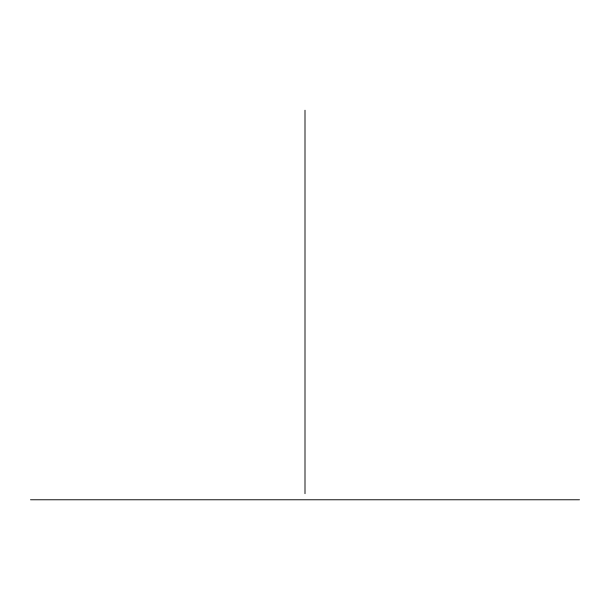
<?xml version="1.0" encoding="UTF-8"?>
<svg xmlns="http://www.w3.org/2000/svg" width="610" height="610" viewBox="0 0 610 610"><rect width="100%" height="100%" fill="white"/><g stroke="black" fill="none" stroke-linecap="round" stroke-linejoin="round"><path stroke-width="0.91" d="M30.5 499.773L579.5 499.773M305 110.227L305 493.673"/></g></svg>
